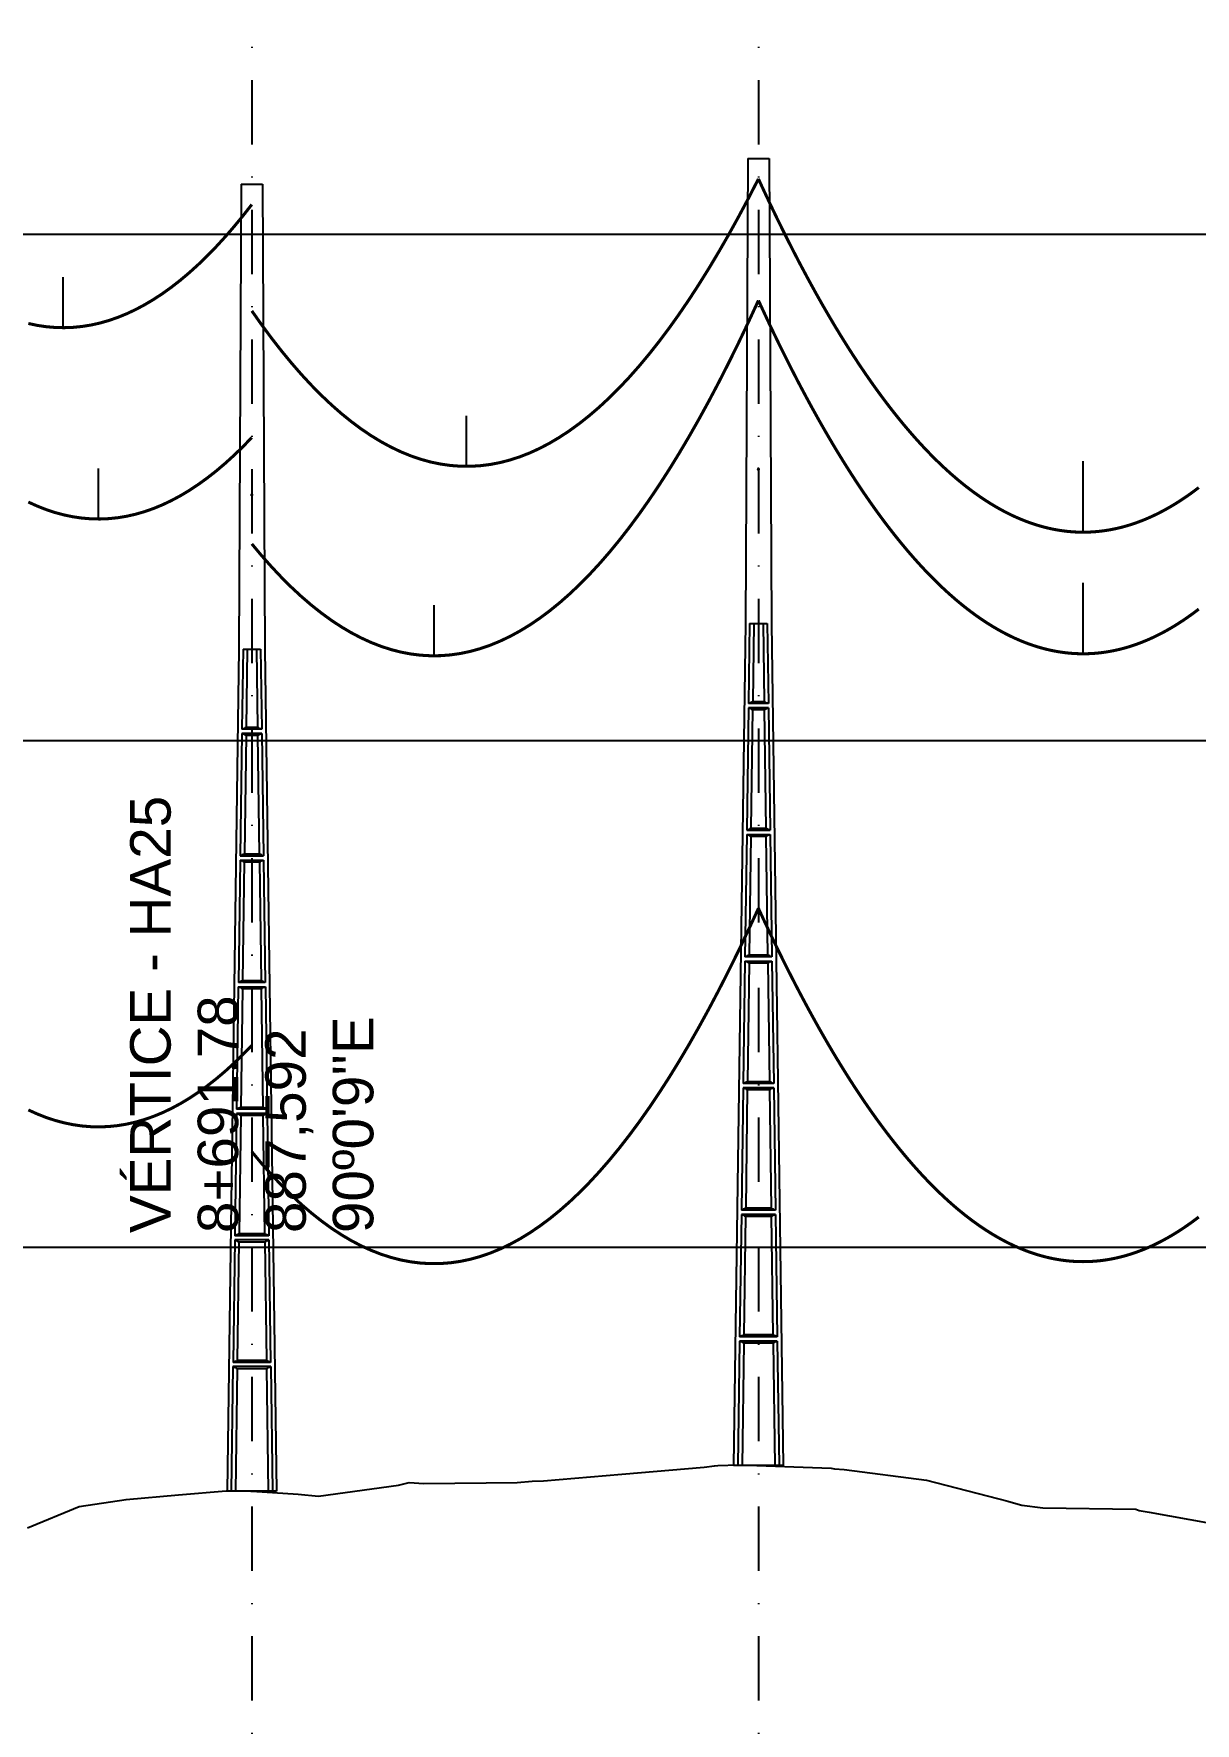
# Model space of a CAD drawing. Header units: metres. Extents: x -121 to 9872, y 3505 to 10721.
# Drawn here: x 8720.2 to 8834.9, y 8853 to 9019.8 of the extents above; entities that cross this region are included whole.
import ezdxf

# ---------------------------------------------------------------- set-up
doc = ezdxf.new("R2010")
doc.units = ezdxf.units.M
doc.header["$PDMODE"] = 2
doc.linetypes.add('DASHDOT', pattern=[25.4, 12.7, -6.35, 0, -6.35])
for name, color, linetype in [('CON-EOL- CA MAGNOLIA', 210, 'Continuous'), ('CON-EOL- PROJEÇÃO', 22, 'Continuous'), ('cotas', 7, 'Continuous'), ('Grade', 9, 'Continuous'), ('Ind.Rot', 8, 'DASHDOT'), ('Modelo_CotaTerreno_Perfil', 7, 'Continuous'), ('Perfil - Texto Geral', 7, 'Continuous'), ('POSTE DT', 7, 'Continuous')]:
    doc.layers.add(name, color=color, linetype=linetype)
doc.styles.add('Arial', font='arial.ttf')
doc.styles.get("Standard").update_dxf_attribs({"font": 'arial.ttf'})
doc.dimstyles.new('ISO-25', dxfattribs={"dimtxt": 2.5, "dimasz": 2.5, "dimexe": 1.25, "dimexo": 0.625, "dimtad": 1, "dimzin": 1, "dimtxsty": 'Standard', "dimcen": 2.5, "dimaunit": 1, "dimadec": 3, "dimazin": 3, "dimtfac": 1, "dimtmove": 0, "dimatfit": 3, "dimfxlon": 1, "dimarcsym": 0})

# ---------------------------------------------------------------- blocks, each defined once
blk = doc.blocks.new('*U10')
at = {"layer": 'POSTE DT', "extrusion": (0, 1, 0)}
for p, q in [((-3.31, 406.59), (-4.05, 262)), ((-3.31, 406.59), (3.31, 406.59)), ((3.31, 406.59), (4.06, 262)), ((-4.05, 262), (-7.72, 0)), ((-4.05, 262), (-4.05, 262)), ((-2.73, 262), (-3.08, 237.05)), ((-2.73, 262), (2.75, 262)), ((-1.42, 262), (-1.77, 237.57)), ((1.43, 262), (1.77, 237.57)), ((2.75, 262), (3.1, 237.05)), ((4.06, 262), (7.72, 0)), ((3.1, 237.05), (-3.08, 237.05)), ((-3.1, 235.74), (-3.63, 197.65)), ((3.11, 235.73), (-3.1, 235.74)), ((-1.8, 235.21), (-2.32, 198.19)), ((1.8, 235.21), (2.32, 198.19)), ((3.11, 235.73), (3.65, 197.65)), ((-3.65, 196.34), (-4.19, 158.25)), ((-2.35, 195.8), (-2.87, 158.8)), ((2.35, 195.8), (2.87, 158.8)), ((3.66, 196.34), (4.2, 158.25)), ((-4.21, 156.94), (-4.74, 118.85)), ((-2.9, 156.39), (-3.42, 119.41)), ((2.91, 156.39), (3.42, 119.41)), ((4.21, 156.94), (4.75, 118.85)), ((-4.76, 117.54), (-5.29, 79.45)), ((4.77, 117.54), (-4.76, 117.54)), ((4.75, 118.85), (-4.74, 118.85)), ((-3.46, 116.98), (-3.97, 80.02)), ((3.46, 116.98), (3.98, 80.02)), ((4.77, 117.54), (5.3, 79.45)), ((5.3, 79.45), (-5.29, 79.45)), ((-5.31, 78.14), (-5.85, 40.06)), ((5.32, 78.14), (-5.31, 78.14)), ((-4.01, 77.57), (-4.53, 40.63)), ((4.01, 77.57), (4.53, 40.63)), ((5.32, 78.14), (5.85, 40.06)), ((-5.86, 38.74), (-6.41, 0)), ((5.87, 38.74), (-5.86, 38.74)), ((5.85, 40.06), (-5.85, 40.06)), ((-4.56, 38.17), (-5.1, 0)), ((4.56, 38.17), (5.1, 0)), ((5.87, 38.74), (6.41, 0)), ((-6.41, 0), (-7.72, 0)), ((-5.1, 0), (-6.41, 0)), ((5.1, 0), (-5.1, 0)), ((6.41, 0), (5.1, 0)), ((7.72, 0), (6.41, 0))]:
    blk.add_line(p, q, dxfattribs=at)
at = {"layer": 'POSTE DT', "ltscale": 3}
for points in [[(-3.65, 196.34), (3.66, 196.34)], [(-3.63, 197.65), (3.65, 197.65)], [(4.2, 158.25), (-4.19, 158.25)], [(-4.21, 156.94), (4.21, 156.94)]]:
    blk.add_lwpolyline(points, dxfattribs=at)
at = {"layer": 'POSTE DT'}
for points, knots in [([(0.25, 309.94), (0.25, 309.93), (0.25, 309.93), (0.25, 309.92), (0.25, 309.91), (0.25, 309.9), (0.25, 309.89), (0.24, 309.85), (0.22, 309.82), (0.19, 309.77), (0.16, 309.74), (0.11, 309.71), (0.08, 309.7), (0.01, 309.68), (-0.02, 309.68), (-0.08, 309.7), (-0.11, 309.71), (-0.16, 309.74), (-0.18, 309.76), (-0.21, 309.8), (-0.22, 309.82), (-0.24, 309.85), (-0.24, 309.87), (-0.25, 309.89), (-0.25, 309.9), (-0.25, 309.92), (-0.25, 309.92), (-0.25, 309.93), (-0.25, 309.94), (-0.25, 309.95), (-0.25, 309.95), (-0.25, 309.96), (-0.25, 309.97), (-0.24, 310), (-0.23, 310.02), (-0.21, 310.07), (-0.2, 310.09), (-0.15, 310.14), (-0.13, 310.15), (-0.07, 310.18), (-0.03, 310.19), (0.03, 310.19), (0.06, 310.18), (0.12, 310.16), (0.14, 310.14), (0.18, 310.11), (0.2, 310.09), (0.21, 310.06), (0.22, 310.05), (0.23, 310.04), (0.24, 310.01), (0.24, 309.99), (0.25, 309.97), (0.25, 309.96), (0.25, 309.95), (0.25, 309.94), (0.25, 309.94), (0.25, 309.94), (0.25, 309.94)], [-54.728303, -54.728303, -54.728303, -54.728303, -54.309038, -54.309038, -53.647169, -53.647169, -52.532885, -52.532885, -48.86224, -48.86224, -45.282765, -45.282765, -41.52867, -41.52867, -37.867486, -37.867486, -34.454589, -34.454589, -31.301423, -31.301423, -28.48103, -28.48103, -26.961755, -26.961755, -25.7544, -25.7544, -25.136228, -25.136228, -24.64409, -24.64409, -24.094201, -24.094201, -23.191199, -23.191199, -20.494482, -20.494482, -17.342863, -17.342863, -13.645538, -13.645538, -9.835989, -9.835989, -6.296781, -6.296781, -3.005029, -3.005029, 0, 0, 0, 1.527594, 1.527594, 3.697216, 3.697216, 4.489727, 4.489727, 5.01438, 5.01438, 5.095313, 5.095313, 5.095313, 5.095313]), ([(-1.77, 237.57), (-1.99, 237.49), (-2.21, 237.4), (-2.64, 237.22), (-2.86, 237.14), (-3.08, 237.05)], [0, 0, 0, 0, 56.660495, 56.660495, 113.412826, 113.412826, 113.412826, 113.412826]), ([(1.77, 237.57), (1.18, 237.57), (0.59, 237.57), (-0.59, 237.57), (-1.18, 237.57), (-1.77, 237.57)], [0, 0, 0, 0, 67.306894, 67.306894, 134.614447, 134.614447, 134.614447, 134.614447]), ([(3.1, 237.05), (2.87, 237.14), (2.65, 237.23), (2.21, 237.4), (1.99, 237.49), (1.77, 237.57)], [0, 0, 0, 0, 56.738948, 56.738948, 113.38731, 113.38731, 113.38731, 113.38731]), ([(-3.1, 235.74), (-2.88, 235.65), (-2.67, 235.56), (-2.23, 235.39), (-2.02, 235.3), (-1.8, 235.21)], [0.055576, 0.055576, 0.055576, 0.055576, 56.767409, 56.767409, 113.50757, 113.50757, 113.50757, 113.50757]), ([(-1.8, 235.21), (-1.2, 235.21), (-0.6, 235.21), (0.6, 235.21), (1.2, 235.21), (1.8, 235.21)], [0, 0, 0, 0, 68.567797, 68.567797, 137.136247, 137.136247, 137.136247, 137.136247]), ([(1.8, 235.21), (2.02, 235.3), (2.24, 235.38), (2.68, 235.56), (2.89, 235.65), (3.11, 235.73)], [0, 0, 0, 0, 56.845349, 56.845349, 113.599799, 113.599799, 113.599799, 113.599799]), ([(-3.65, 196.34), (-3.43, 196.25), (-3.22, 196.16), (-2.78, 195.98), (-2.57, 195.89), (-2.35, 195.8)], [0.054307, 0.054307, 0.054307, 0.054307, 63.527131, 63.527131, 127.063246, 127.063246, 127.063246, 127.063246]), ([(-2.32, 198.19), (-2.54, 198.1), (-2.76, 198.01), (-3.2, 197.83), (-3.41, 197.74), (-3.63, 197.65)], [0, 0, 0, 0, 63.412073, 63.412073, 126.777421, 126.777421, 126.777421, 126.777421]), ([(-2.35, 195.8), (-1.57, 195.8), (-0.78, 195.8), (0.79, 195.8), (1.57, 195.8), (2.35, 195.8)], [0, 0, 0, 0, 89.585713, 89.585713, 179.17191, 179.17191, 179.17191, 179.17191]), ([(2.32, 198.19), (1.55, 198.19), (0.77, 198.19), (-0.77, 198.19), (-1.55, 198.19), (-2.32, 198.19)], [0, 0, 0, 0, 88.31008, 88.31008, 176.620652, 176.620652, 176.620652, 176.620652]), ([(3.65, 197.65), (3.43, 197.74), (3.2, 197.83), (2.76, 198.01), (2.54, 198.1), (2.32, 198.19)], [0, 0, 0, 0, 63.488119, 63.488119, 126.880939, 126.880939, 126.880939, 126.880939]), ([(2.35, 195.8), (2.57, 195.89), (2.79, 195.98), (3.23, 196.16), (3.45, 196.25), (3.66, 196.34)], [0, 0, 0, 0, 63.60246, 63.60246, 127.109696, 127.109696, 127.109696, 127.109696]), ([(-2.87, 158.8), (-3.09, 158.71), (-3.31, 158.62), (-3.75, 158.43), (-3.97, 158.34), (-4.19, 158.25)], [0, 0, 0, 0, 70.301707, 70.301707, 140.590947, 140.590947, 140.590947, 140.590947]), ([(2.87, 158.8), (1.92, 158.8), (0.96, 158.8), (-0.96, 158.8), (-1.91, 158.8), (-2.87, 158.8)], [0, 0, 0, 0, 109.314454, 109.314454, 218.629264, 218.629264, 218.629264, 218.629264]), ([(4.2, 158.25), (3.98, 158.34), (3.76, 158.44), (3.31, 158.62), (3.09, 158.71), (2.87, 158.8)], [0, 0, 0, 0, 70.379198, 70.379198, 140.659718, 140.659718, 140.659718, 140.659718]), ([(-4.21, 156.94), (-3.99, 156.85), (-3.77, 156.75), (-3.34, 156.57), (-3.12, 156.48), (-2.9, 156.39)], [0.053423, 0.053423, 0.053423, 0.053423, 70.429742, 70.429742, 140.90167, 140.90167, 140.90167, 140.90167]), ([(-2.9, 156.39), (-1.94, 156.39), (-0.97, 156.39), (0.97, 156.39), (1.94, 156.39), (2.91, 156.39)], [0, 0, 0, 0, 110.60219, 110.60219, 221.20473, 221.20473, 221.20473, 221.20473]), ([(2.91, 156.39), (3.12, 156.48), (3.34, 156.57), (3.78, 156.75), (4, 156.85), (4.21, 156.94)], [0, 0, 0, 0, 70.506649, 70.506649, 140.914701, 140.914701, 140.914701, 140.914701]), ([(-4.76, 117.54), (-4.54, 117.45), (-4.32, 117.35), (-3.89, 117.17), (-3.67, 117.07), (-3.46, 116.98)], [0.052784, 0.052784, 0.052784, 0.052784, 77.438432, 77.438432, 154.950301, 154.950301, 154.950301, 154.950301]), ([(-3.42, 119.41), (-3.64, 119.32), (-3.86, 119.23), (-4.3, 119.04), (-4.52, 118.95), (-4.74, 118.85)], [0, 0, 0, 0, 77.299547, 77.299547, 154.618634, 154.618634, 154.618634, 154.618634]), ([(-3.46, 116.98), (-2.3, 116.98), (-1.15, 116.98), (1.15, 116.98), (2.31, 116.98), (3.46, 116.98)], [0, 0, 0, 0, 131.617604, 131.617604, 263.235447, 263.235447, 263.235447, 263.235447]), ([(3.42, 119.41), (2.28, 119.41), (1.14, 119.41), (-1.14, 119.41), (-2.28, 119.41), (-3.42, 119.41)], [0, 0, 0, 0, 130.319901, 130.319901, 260.640046, 260.640046, 260.640046, 260.640046]), ([(4.75, 118.85), (4.53, 118.95), (4.31, 119.04), (3.87, 119.23), (3.64, 119.32), (3.42, 119.41)], [0, 0, 0, 0, 77.381597, 77.381597, 154.66183, 154.66183, 154.66183, 154.66183]), ([(3.46, 116.98), (3.68, 117.07), (3.89, 117.17), (4.33, 117.35), (4.55, 117.45), (4.77, 117.54)], [0, 0, 0, 0, 77.520013, 77.520013, 154.938747, 154.938747, 154.938747, 154.938747]), ([(-3.97, 80.02), (-4.19, 79.93), (-4.41, 79.83), (-4.85, 79.64), (-5.07, 79.55), (-5.29, 79.45)], [0, 0, 0, 0, 84.379671, 84.379671, 168.809376, 168.809376, 168.809376, 168.809376]), ([(3.98, 80.02), (2.65, 80.02), (1.33, 80.02), (-1.32, 80.02), (-2.65, 80.02), (-3.97, 80.02)], [0, 0, 0, 0, 151.326157, 151.326157, 302.652465, 302.652465, 302.652465, 302.652465]), ([(5.3, 79.45), (5.08, 79.55), (4.86, 79.64), (4.42, 79.83), (4.2, 79.93), (3.98, 80.02)], [0, 0, 0, 0, 84.46863, 84.46863, 168.833721, 168.833721, 168.833721, 168.833721]), ([(-5.31, 78.14), (-5.09, 78.05), (-4.88, 77.95), (-4.44, 77.76), (-4.23, 77.67), (-4.01, 77.57)], [0.052308, 0.052308, 0.052308, 0.052308, 84.527725, 84.527725, 169.158824, 169.158824, 169.158824, 169.158824]), ([(-4.01, 77.57), (-2.67, 77.57), (-1.34, 77.57), (1.34, 77.57), (2.67, 77.57), (4.01, 77.57)], [0, 0, 0, 0, 152.632212, 152.632212, 305.264569, 305.264569, 305.264569, 305.264569]), ([(4.01, 77.57), (4.23, 77.67), (4.45, 77.76), (4.88, 77.95), (5.1, 78.05), (5.32, 78.14)], [0, 0, 0, 0, 84.616316, 84.616316, 169.129178, 169.129178, 169.129178, 169.129178]), ([(-5.86, 38.74), (-5.65, 38.65), (-5.43, 38.55), (-5, 38.36), (-4.78, 38.26), (-4.56, 38.17)], [0.026524, 0.026524, 0.026524, 0.026524, 91.679563, 91.679563, 183.466041, 183.466041, 183.466041, 183.466041]), ([(-4.53, 40.63), (-4.75, 40.53), (-4.97, 40.44), (-5.41, 40.25), (-5.63, 40.15), (-5.85, 40.06)], [0, 0, 0, 0, 91.523648, 91.523648, 183.126775, 183.126775, 183.126775, 183.126775]), ([(-4.56, 38.17), (-3.04, 38.17), (-1.52, 38.17), (1.52, 38.17), (3.04, 38.17), (4.56, 38.17)], [0, 0, 0, 0, 173.646192, 173.646192, 347.292451, 347.292451, 347.292451, 347.292451]), ([(4.53, 40.63), (3.02, 40.63), (1.51, 40.63), (-1.51, 40.63), (-3.02, 40.63), (-4.53, 40.63)], [0, 0, 0, 0, 172.33304, 172.33304, 344.666151, 344.666151, 344.666151, 344.666151]), ([(5.85, 40.06), (5.63, 40.15), (5.41, 40.25), (4.97, 40.44), (4.75, 40.53), (4.53, 40.63)], [0, 0, 0, 0, 91.621326, 91.621326, 183.137324, 183.137324, 183.137324, 183.137324]), ([(4.56, 38.17), (4.78, 38.26), (5, 38.36), (5.43, 38.55), (5.65, 38.65), (5.87, 38.74)], [0, 0, 0, 0, 91.776928, 91.776928, 183.448614, 183.448614, 183.448614, 183.448614])]:
    blk.add_open_spline(points, degree=3, knots=knots, dxfattribs=at)
blk = doc.blocks.new('*D150')
at = {"layer": 'cotas', "color": 0, "lineweight": -2, "transparency": 16777216}
for p, q in [((8696.77, 9027.56), (8696.77, 9029.81)), ((8741.77, 9027.56), (8741.77, 9029.81)), ((8699.27, 9028.56), (8739.27, 9028.56))]:
    blk.add_line(p, q, dxfattribs=at)
at = {"layer": 'cotas', "color": 0, "transparency": 16777216}
for points in [[(8699.27, 9028.98), (8699.27, 9028.15), (8696.77, 9028.56)], [(8739.27, 9028.98), (8739.27, 9028.15), (8741.77, 9028.56)]]:
    blk.add_solid(points, dxfattribs=at)
at = {"layer": 'Defpoints', "color": 0, "transparency": 16777216}
for p in [(8741.77, 9028.56), (8696.77, 9017.22), (8741.77, 9004.92)]:
    blk.add_point(p, dxfattribs=at)
at = {"layer": 'cotas', "color": 0, "transparency": 16777216, "insert": (8719.27, 9030.46), "char_height": 2.5, "attachment_point": 5}
blk.add_mtext('45.00', dxfattribs=at)
blk = doc.blocks.new('*D151')
at = {"layer": 'cotas', "color": 0, "lineweight": -2, "transparency": 16777216}
for p, q in [((8741.77, 9026.06), (8741.77, 9029.81)), ((8791.77, 9026.06), (8791.77, 9029.81)), ((8744.27, 9028.56), (8789.27, 9028.56))]:
    blk.add_line(p, q, dxfattribs=at)
at = {"layer": 'cotas', "color": 0, "transparency": 16777216}
for points in [[(8744.27, 9028.98), (8744.27, 9028.15), (8741.77, 9028.56)], [(8789.27, 9028.98), (8789.27, 9028.15), (8791.77, 9028.56)]]:
    blk.add_solid(points, dxfattribs=at)
at = {"layer": 'Defpoints', "color": 0, "transparency": 16777216}
for p in [(8791.77, 9028.56), (8791.77, 9007.45), (8741.77, 9004.92)]:
    blk.add_point(p, dxfattribs=at)
at = {"layer": 'cotas', "color": 0, "transparency": 16777216, "insert": (8766.77, 9030.46), "char_height": 2.5, "attachment_point": 5}
blk.add_mtext('50.00', dxfattribs=at)
blk = doc.blocks.new('*D152')
at = {"layer": 'cotas', "color": 0, "lineweight": -2, "transparency": 16777216}
for p, q in [((8791.77, 9026.06), (8791.77, 9029.81)), ((8847.77, 9026.06), (8847.77, 9029.81)), ((8794.27, 9028.56), (8845.27, 9028.56))]:
    blk.add_line(p, q, dxfattribs=at)
at = {"layer": 'cotas', "color": 0, "transparency": 16777216}
for points in [[(8794.27, 9028.98), (8794.27, 9028.15), (8791.77, 9028.56)], [(8845.27, 9028.98), (8845.27, 9028.15), (8847.77, 9028.56)]]:
    blk.add_solid(points, dxfattribs=at)
at = {"layer": 'Defpoints', "color": 0, "transparency": 16777216}
for p in [(8847.77, 9028.56), (8791.77, 9007.45), (8847.77, 8992.02)]:
    blk.add_point(p, dxfattribs=at)
at = {"layer": 'cotas', "color": 0, "transparency": 16777216, "insert": (8819.77, 9030.69), "char_height": 2.5, "attachment_point": 5}
blk.add_mtext('56,00', dxfattribs=at)

msp = doc.modelspace()

# ---------------------------------------------------------------- linework, layer by layer
at = {"layer": 'CON-EOL- CA MAGNOLIA'}
for p, q in [((8723.154, 8990.759), (8723.154, 8995.759)), ((8762.969, 8977.073), (8762.969, 8982.073)), ((8726.625, 8971.875), (8726.625, 8976.875)), ((8823.823, 8970.574), (8823.823, 8977.574)), ((8823.823, 8958.574), (8823.823, 8965.574)), ((8823.823, 8958.574), (8823.823, 8965.574)), ((8759.761, 8958.373), (8759.761, 8963.373))]:
    msp.add_line(p, q, dxfattribs=at)
at = {"layer": 'CON-EOL- CA MAGNOLIA', "const_width": 0.3}
for points in [[(8791.775, 9005.45), (8790.795, 9003.545), (8789.814, 9001.708), (8788.834, 8999.936), (8787.853, 8998.232), (8786.873, 8996.594), (8785.892, 8995.022), (8784.912, 8993.516), (8783.931, 8992.077), (8782.951, 8990.704), (8781.97, 8989.398), (8780.99, 8988.157), (8780.009, 8986.982), (8779.029, 8985.874), (8778.048, 8984.831), (8777.068, 8983.854), (8776.087, 8982.943), (8775.107, 8982.098), (8774.126, 8981.319), (8773.146, 8980.605), (8772.165, 8979.957), (8771.185, 8979.375), (8770.204, 8978.858), (8769.224, 8978.407), (8768.243, 8978.022), (8767.263, 8977.702), (8766.282, 8977.448), (8765.302, 8977.259), (8764.321, 8977.136), (8763.341, 8977.078), (8762.36, 8977.086), (8761.38, 8977.16), (8760.399, 8977.299), (8759.419, 8977.503), (8758.438, 8977.773), (8757.458, 8978.109), (8756.477, 8978.51), (8755.497, 8978.977), (8754.516, 8979.51), (8753.536, 8980.108), (8752.555, 8980.772), (8751.575, 8981.502), (8750.594, 8982.297), (8749.614, 8983.158), (8748.633, 8984.085), (8747.653, 8985.078), (8746.672, 8986.136), (8745.692, 8987.261), (8744.711, 8988.452), (8743.731, 8989.708), (8742.75, 8991.031), (8741.77, 8992.42)], [(8791.775, 9005.45), (8792.054, 9004.844), (8792.332, 9004.243), (8792.611, 9003.648), (8792.889, 9003.058), (8793.168, 9002.473), (8793.447, 9001.894), (8793.725, 9001.32), (8794.004, 9000.752), (8794.282, 9000.189), (8794.561, 8999.631), (8794.84, 8999.078), (8795.118, 8998.531), (8795.397, 8997.99), (8795.675, 8997.453), (8795.954, 8996.922), (8796.233, 8996.397), (8796.511, 8995.876), (8796.79, 8995.361), (8797.069, 8994.852), (8797.347, 8994.347), (8797.626, 8993.848), (8797.904, 8993.354), (8798.183, 8992.866), (8798.462, 8992.383), (8798.74, 8991.906), (8799.019, 8991.433), (8799.297, 8990.966), (8799.576, 8990.504), (8799.855, 8990.048), (8800.133, 8989.597), (8800.412, 8989.151), (8800.69, 8988.711), (8800.969, 8988.276), (8801.248, 8987.846), (8801.526, 8987.421), (8801.805, 8987.002), (8802.083, 8986.588), (8802.362, 8986.18), (8802.641, 8985.777), (8802.919, 8985.379), (8803.198, 8984.986), (8803.476, 8984.599), (8803.755, 8984.217), (8804.034, 8983.84), (8804.312, 8983.469), (8804.591, 8983.102), (8804.87, 8982.742), (8805.148, 8982.386), (8805.427, 8982.036), (8805.705, 8981.691), (8805.984, 8981.351), (8806.263, 8981.017), (8806.541, 8980.688), (8806.82, 8980.364), (8807.098, 8980.045), (8807.377, 8979.732), (8807.656, 8979.424), (8807.934, 8979.121), (8808.213, 8978.824), (8808.491, 8978.532), (8808.77, 8978.245), (8809.049, 8977.963), (8809.327, 8977.687), (8809.606, 8977.416), (8809.884, 8977.15), (8810.163, 8976.89), (8810.442, 8976.635), (8810.72, 8976.385), (8810.999, 8976.14), (8811.277, 8975.901), (8811.556, 8975.667), (8811.835, 8975.438), (8812.113, 8975.214), (8812.392, 8974.996), (8812.671, 8974.783), (8812.949, 8974.575), (8813.228, 8974.373), (8813.506, 8974.175), (8813.785, 8973.984), (8814.064, 8973.797), (8814.342, 8973.615), (8814.621, 8973.439), (8814.899, 8973.268), (8815.178, 8973.103), (8815.457, 8972.942), (8815.735, 8972.787), (8816.014, 8972.637), (8816.292, 8972.493), (8816.571, 8972.353), (8816.85, 8972.219), (8817.128, 8972.09), (8817.407, 8971.967), (8817.685, 8971.848), (8817.964, 8971.735), (8818.243, 8971.627), (8818.521, 8971.525), (8818.8, 8971.427), (8819.078, 8971.335), (8819.357, 8971.249), (8819.636, 8971.167), (8819.914, 8971.091), (8820.193, 8971.02), (8820.472, 8970.954), (8820.75, 8970.893), (8821.029, 8970.838), (8821.307, 8970.788), (8821.586, 8970.743), (8821.865, 8970.704), (8822.143, 8970.669), (8822.422, 8970.64), (8822.7, 8970.617), (8822.979, 8970.598), (8823.258, 8970.585), (8823.536, 8970.577), (8823.815, 8970.574), (8824.093, 8970.576), (8824.372, 8970.584), (8824.651, 8970.597), (8824.929, 8970.615), (8825.208, 8970.639), (8825.486, 8970.667), (8825.765, 8970.701), (8826.044, 8970.741), (8826.322, 8970.785), (8826.601, 8970.835), (8826.879, 8970.89), (8827.158, 8970.95), (8827.437, 8971.015), (8827.715, 8971.086), (8827.994, 8971.162), (8828.273, 8971.243), (8828.551, 8971.33), (8828.83, 8971.422), (8829.108, 8971.519), (8829.387, 8971.621), (8829.666, 8971.728), (8829.944, 8971.841), (8830.223, 8971.959), (8830.501, 8972.083), (8830.78, 8972.211), (8831.059, 8972.345), (8831.337, 8972.484), (8831.616, 8972.628), (8831.894, 8972.778), (8832.173, 8972.933), (8832.452, 8973.093), (8832.73, 8973.258), (8833.009, 8973.428), (8833.287, 8973.604), (8833.566, 8973.785), (8833.845, 8973.972), (8834.123, 8974.164), (8834.402, 8974.36), (8834.68, 8974.563), (8834.959, 8974.77), (8835.238, 8974.983)], [(8741.77, 9002.92), (8740.888, 9001.793), (8740.005, 9000.721), (8739.123, 8999.704), (8738.241, 8998.742), (8737.358, 8997.835), (8736.476, 8996.982), (8735.594, 8996.185), (8734.711, 8995.442), (8733.829, 8994.754), (8732.947, 8994.12), (8732.065, 8993.542), (8731.182, 8993.018), (8730.3, 8992.548), (8729.418, 8992.134), (8728.535, 8991.773), (8727.653, 8991.468), (8726.771, 8991.217), (8725.888, 8991.021), (8725.006, 8990.879), (8724.124, 8990.792), (8723.241, 8990.759), (8722.359, 8990.781), (8721.477, 8990.857), (8720.594, 8990.988), (8719.712, 8991.174)], [(8791.775, 8993.45), (8790.795, 8991.326), (8789.814, 8989.27), (8788.834, 8987.28), (8787.853, 8985.357), (8786.873, 8983.501), (8785.892, 8981.712), (8784.912, 8979.989), (8783.931, 8978.333), (8782.951, 8976.743), (8781.97, 8975.22), (8780.99, 8973.763), (8780.009, 8972.372), (8779.029, 8971.047), (8778.048, 8969.788), (8777.068, 8968.595), (8776.087, 8967.469), (8775.107, 8966.408), (8774.126, 8965.413), (8773.146, 8964.485), (8772.165, 8963.621), (8771.185, 8962.824), (8770.204, 8962.093), (8769.224, 8961.427), (8768.243, 8960.826), (8767.263, 8960.292), (8766.282, 8959.823), (8765.302, 8959.42), (8764.321, 8959.082), (8763.341, 8958.81), (8762.36, 8958.603), (8761.38, 8958.462), (8760.399, 8958.387), (8759.419, 8958.377), (8758.438, 8958.433), (8757.458, 8958.554), (8756.477, 8958.74), (8755.497, 8958.993), (8754.516, 8959.311), (8753.536, 8959.694), (8752.555, 8960.143), (8751.575, 8960.658), (8750.594, 8961.238), (8749.614, 8961.884), (8748.633, 8962.596), (8747.653, 8963.373), (8746.672, 8964.216), (8745.692, 8965.125), (8744.711, 8966.1), (8743.731, 8967.141), (8742.75, 8968.247), (8741.77, 8969.42)], [(8791.775, 8993.45), (8792.054, 8992.844), (8792.332, 8992.243), (8792.611, 8991.648), (8792.889, 8991.058), (8793.168, 8990.473), (8793.447, 8989.894), (8793.725, 8989.32), (8794.004, 8988.752), (8794.282, 8988.189), (8794.561, 8987.631), (8794.84, 8987.078), (8795.118, 8986.531), (8795.397, 8985.99), (8795.675, 8985.453), (8795.954, 8984.922), (8796.233, 8984.397), (8796.511, 8983.876), (8796.79, 8983.361), (8797.069, 8982.851), (8797.347, 8982.347), (8797.626, 8981.848), (8797.904, 8981.354), (8798.183, 8980.866), (8798.462, 8980.383), (8798.74, 8979.905), (8799.019, 8979.433), (8799.297, 8978.966), (8799.576, 8978.504), (8799.855, 8978.048), (8800.133, 8977.597), (8800.412, 8977.151), (8800.69, 8976.711), (8800.969, 8976.276), (8801.248, 8975.846), (8801.526, 8975.421), (8801.805, 8975.002), (8802.083, 8974.588), (8802.362, 8974.18), (8802.641, 8973.777), (8802.919, 8973.379), (8803.198, 8972.986), (8803.476, 8972.599), (8803.755, 8972.217), (8804.034, 8971.84), (8804.312, 8971.468), (8804.591, 8971.102), (8804.87, 8970.742), (8805.148, 8970.386), (8805.427, 8970.036), (8805.705, 8969.691), (8805.984, 8969.351), (8806.263, 8969.017), (8806.541, 8968.688), (8806.82, 8968.364), (8807.098, 8968.045), (8807.377, 8967.732), (8807.656, 8967.424), (8807.934, 8967.121), (8808.213, 8966.824), (8808.491, 8966.532), (8808.77, 8966.245), (8809.049, 8965.963), (8809.327, 8965.687), (8809.606, 8965.416), (8809.884, 8965.15), (8810.163, 8964.89), (8810.442, 8964.635), (8810.72, 8964.385), (8810.999, 8964.14), (8811.277, 8963.901), (8811.556, 8963.667), (8811.835, 8963.438), (8812.113, 8963.214), (8812.392, 8962.996), (8812.671, 8962.783), (8812.949, 8962.575), (8813.228, 8962.373), (8813.506, 8962.176), (8813.785, 8961.984), (8814.064, 8961.797), (8814.342, 8961.615), (8814.621, 8961.439), (8814.899, 8961.268), (8815.178, 8961.103), (8815.457, 8960.942), (8815.735, 8960.787), (8816.014, 8960.637), (8816.292, 8960.493), (8816.571, 8960.353), (8816.85, 8960.219), (8817.128, 8960.09), (8817.407, 8959.967), (8817.685, 8959.848), (8817.964, 8959.735), (8818.243, 8959.627), (8818.521, 8959.525), (8818.8, 8959.427), (8819.078, 8959.335), (8819.357, 8959.249), (8819.636, 8959.167), (8819.914, 8959.091), (8820.193, 8959.02), (8820.472, 8958.954), (8820.75, 8958.893), (8821.029, 8958.838), (8821.307, 8958.788), (8821.586, 8958.743), (8821.865, 8958.704), (8822.143, 8958.669), (8822.422, 8958.64), (8822.7, 8958.617), (8822.979, 8958.598), (8823.258, 8958.585), (8823.536, 8958.577), (8823.815, 8958.574), (8824.093, 8958.576), (8824.372, 8958.584), (8824.651, 8958.597), (8824.929, 8958.615), (8825.208, 8958.639), (8825.486, 8958.667), (8825.765, 8958.701), (8826.044, 8958.741), (8826.322, 8958.785), (8826.601, 8958.835), (8826.879, 8958.89), (8827.158, 8958.95), (8827.437, 8959.015), (8827.715, 8959.086), (8827.994, 8959.162), (8828.273, 8959.243), (8828.551, 8959.33), (8828.83, 8959.422), (8829.108, 8959.519), (8829.387, 8959.621), (8829.666, 8959.728), (8829.944, 8959.841), (8830.223, 8959.959), (8830.501, 8960.082), (8830.78, 8960.211), (8831.059, 8960.345), (8831.337, 8960.484), (8831.616, 8960.628), (8831.894, 8960.778), (8832.173, 8960.933), (8832.452, 8961.093), (8832.73, 8961.258), (8833.009, 8961.429), (8833.287, 8961.604), (8833.566, 8961.785), (8833.845, 8961.972), (8834.123, 8962.164), (8834.402, 8962.36), (8834.68, 8962.563), (8834.959, 8962.77), (8835.238, 8962.983)], [(8791.775, 8993.45), (8792.054, 8992.844), (8792.332, 8992.243), (8792.611, 8991.648), (8792.889, 8991.058), (8793.168, 8990.473), (8793.447, 8989.894), (8793.725, 8989.32), (8794.004, 8988.752), (8794.282, 8988.189), (8794.561, 8987.631), (8794.84, 8987.078), (8795.118, 8986.531), (8795.397, 8985.99), (8795.675, 8985.453), (8795.954, 8984.922), (8796.233, 8984.397), (8796.511, 8983.876), (8796.79, 8983.361), (8797.069, 8982.852), (8797.347, 8982.347), (8797.626, 8981.848), (8797.904, 8981.354), (8798.183, 8980.866), (8798.462, 8980.383), (8798.74, 8979.906), (8799.019, 8979.433), (8799.297, 8978.966), (8799.576, 8978.504), (8799.855, 8978.048), (8800.133, 8977.597), (8800.412, 8977.151), (8800.69, 8976.711), (8800.969, 8976.276), (8801.248, 8975.846), (8801.526, 8975.421), (8801.805, 8975.002), (8802.083, 8974.588), (8802.362, 8974.18), (8802.641, 8973.777), (8802.919, 8973.379), (8803.198, 8972.986), (8803.476, 8972.599), (8803.755, 8972.217), (8804.034, 8971.84), (8804.312, 8971.468), (8804.591, 8971.102), (8804.87, 8970.742), (8805.148, 8970.386), (8805.427, 8970.036), (8805.705, 8969.691), (8805.984, 8969.351), (8806.263, 8969.017), (8806.541, 8968.688), (8806.82, 8968.364), (8807.098, 8968.045), (8807.377, 8967.732), (8807.656, 8967.424), (8807.934, 8967.121), (8808.213, 8966.824), (8808.491, 8966.532), (8808.77, 8966.245), (8809.049, 8965.963), (8809.327, 8965.687), (8809.606, 8965.416), (8809.884, 8965.15), (8810.163, 8964.89), (8810.442, 8964.635), (8810.72, 8964.385), (8810.999, 8964.14), (8811.277, 8963.901), (8811.556, 8963.667), (8811.835, 8963.438), (8812.113, 8963.214), (8812.392, 8962.996), (8812.671, 8962.783), (8812.949, 8962.575), (8813.228, 8962.373), (8813.506, 8962.175), (8813.785, 8961.984), (8814.064, 8961.797), (8814.342, 8961.615), (8814.621, 8961.439), (8814.899, 8961.268), (8815.178, 8961.103), (8815.457, 8960.942), (8815.735, 8960.787), (8816.014, 8960.637), (8816.292, 8960.493), (8816.571, 8960.353), (8816.85, 8960.219), (8817.128, 8960.09), (8817.407, 8959.967), (8817.685, 8959.848), (8817.964, 8959.735), (8818.243, 8959.627), (8818.521, 8959.525), (8818.8, 8959.427), (8819.078, 8959.335), (8819.357, 8959.249), (8819.636, 8959.167), (8819.914, 8959.091), (8820.193, 8959.02), (8820.472, 8958.954), (8820.75, 8958.893), (8821.029, 8958.838), (8821.307, 8958.788), (8821.586, 8958.743), (8821.865, 8958.704), (8822.143, 8958.669), (8822.422, 8958.64), (8822.7, 8958.617), (8822.979, 8958.598), (8823.258, 8958.585), (8823.536, 8958.577), (8823.815, 8958.574), (8824.093, 8958.576), (8824.372, 8958.584), (8824.651, 8958.597), (8824.929, 8958.615), (8825.208, 8958.639), (8825.486, 8958.667), (8825.765, 8958.701), (8826.044, 8958.741), (8826.322, 8958.785), (8826.601, 8958.835), (8826.879, 8958.89), (8827.158, 8958.95), (8827.437, 8959.015), (8827.715, 8959.086), (8827.994, 8959.162), (8828.273, 8959.243), (8828.551, 8959.33), (8828.83, 8959.422), (8829.108, 8959.519), (8829.387, 8959.621), (8829.666, 8959.728), (8829.944, 8959.841), (8830.223, 8959.959), (8830.501, 8960.083), (8830.78, 8960.211), (8831.059, 8960.345), (8831.337, 8960.484), (8831.616, 8960.628), (8831.894, 8960.778), (8832.173, 8960.933), (8832.452, 8961.093), (8832.73, 8961.258), (8833.009, 8961.428), (8833.287, 8961.604), (8833.566, 8961.786), (8833.845, 8961.972), (8834.123, 8962.164), (8834.402, 8962.36), (8834.68, 8962.563), (8834.959, 8962.77), (8835.238, 8962.983)], [(8741.77, 8979.92), (8740.888, 8979.009), (8740.005, 8978.153), (8739.123, 8977.352), (8738.241, 8976.605), (8737.358, 8975.914), (8736.476, 8975.277), (8735.594, 8974.694), (8734.711, 8974.167), (8733.829, 8973.694), (8732.947, 8973.275), (8732.065, 8972.911), (8731.182, 8972.602), (8730.3, 8972.348), (8729.418, 8972.148), (8728.535, 8972.002), (8727.653, 8971.912), (8726.771, 8971.875), (8725.888, 8971.894), (8725.006, 8971.966), (8724.124, 8972.094), (8723.241, 8972.276), (8722.359, 8972.512), (8721.477, 8972.803), (8720.594, 8973.149), (8719.712, 8973.55)]]:
    msp.add_lwpolyline(points, dxfattribs=at)
at = {"layer": 'CON-EOL- PROJEÇÃO', "const_width": 0.3}
for points in [[(8791.775, 8933.45), (8790.795, 8931.326), (8789.814, 8929.27), (8788.834, 8927.28), (8787.853, 8925.357), (8786.873, 8923.501), (8785.892, 8921.712), (8784.912, 8919.989), (8783.931, 8918.333), (8782.951, 8916.743), (8781.97, 8915.22), (8780.99, 8913.763), (8780.009, 8912.372), (8779.029, 8911.047), (8778.048, 8909.788), (8777.068, 8908.595), (8776.087, 8907.469), (8775.107, 8906.408), (8774.126, 8905.413), (8773.146, 8904.485), (8772.165, 8903.621), (8771.185, 8902.824), (8770.204, 8902.093), (8769.224, 8901.427), (8768.243, 8900.826), (8767.263, 8900.292), (8766.282, 8899.823), (8765.302, 8899.42), (8764.321, 8899.082), (8763.341, 8898.81), (8762.36, 8898.603), (8761.38, 8898.462), (8760.399, 8898.387), (8759.419, 8898.377), (8758.438, 8898.433), (8757.458, 8898.554), (8756.477, 8898.74), (8755.497, 8898.993), (8754.516, 8899.311), (8753.536, 8899.694), (8752.555, 8900.143), (8751.575, 8900.658), (8750.594, 8901.238), (8749.614, 8901.884), (8748.633, 8902.596), (8747.653, 8903.373), (8746.672, 8904.216), (8745.692, 8905.125), (8744.711, 8906.1), (8743.731, 8907.141), (8742.75, 8908.247), (8741.77, 8909.42)], [(8791.775, 8933.45), (8792.054, 8932.844), (8792.332, 8932.243), (8792.611, 8931.648), (8792.889, 8931.058), (8793.168, 8930.473), (8793.447, 8929.894), (8793.725, 8929.32), (8794.004, 8928.752), (8794.282, 8928.189), (8794.561, 8927.631), (8794.84, 8927.078), (8795.118, 8926.531), (8795.397, 8925.99), (8795.675, 8925.453), (8795.954, 8924.922), (8796.233, 8924.397), (8796.511, 8923.876), (8796.79, 8923.361), (8797.069, 8922.852), (8797.347, 8922.347), (8797.626, 8921.848), (8797.904, 8921.354), (8798.183, 8920.866), (8798.462, 8920.383), (8798.74, 8919.906), (8799.019, 8919.433), (8799.297, 8918.966), (8799.576, 8918.504), (8799.855, 8918.048), (8800.133, 8917.597), (8800.412, 8917.151), (8800.69, 8916.711), (8800.969, 8916.276), (8801.248, 8915.846), (8801.526, 8915.421), (8801.805, 8915.002), (8802.083, 8914.588), (8802.362, 8914.18), (8802.641, 8913.777), (8802.919, 8913.379), (8803.198, 8912.986), (8803.476, 8912.599), (8803.755, 8912.217), (8804.034, 8911.84), (8804.312, 8911.469), (8804.591, 8911.102), (8804.87, 8910.742), (8805.148, 8910.386), (8805.427, 8910.036), (8805.705, 8909.691), (8805.984, 8909.351), (8806.263, 8909.017), (8806.541, 8908.688), (8806.82, 8908.364), (8807.098, 8908.045), (8807.377, 8907.732), (8807.656, 8907.424), (8807.934, 8907.121), (8808.213, 8906.824), (8808.491, 8906.532), (8808.77, 8906.245), (8809.049, 8905.963), (8809.327, 8905.687), (8809.606, 8905.416), (8809.884, 8905.15), (8810.163, 8904.89), (8810.442, 8904.635), (8810.72, 8904.385), (8810.999, 8904.14), (8811.277, 8903.901), (8811.556, 8903.667), (8811.835, 8903.438), (8812.113, 8903.214), (8812.392, 8902.996), (8812.671, 8902.783), (8812.949, 8902.575), (8813.228, 8902.373), (8813.506, 8902.175), (8813.785, 8901.984), (8814.064, 8901.797), (8814.342, 8901.615), (8814.621, 8901.439), (8814.899, 8901.268), (8815.178, 8901.103), (8815.457, 8900.942), (8815.735, 8900.787), (8816.014, 8900.637), (8816.292, 8900.493), (8816.571, 8900.353), (8816.85, 8900.219), (8817.128, 8900.09), (8817.407, 8899.967), (8817.685, 8899.848), (8817.964, 8899.735), (8818.243, 8899.627), (8818.521, 8899.525), (8818.8, 8899.427), (8819.078, 8899.335), (8819.357, 8899.249), (8819.636, 8899.167), (8819.914, 8899.091), (8820.193, 8899.02), (8820.472, 8898.954), (8820.75, 8898.893), (8821.029, 8898.838), (8821.307, 8898.788), (8821.586, 8898.743), (8821.865, 8898.704), (8822.143, 8898.669), (8822.422, 8898.64), (8822.7, 8898.617), (8822.979, 8898.598), (8823.258, 8898.585), (8823.536, 8898.577), (8823.815, 8898.574), (8824.093, 8898.576), (8824.372, 8898.584), (8824.651, 8898.597), (8824.929, 8898.615), (8825.208, 8898.639), (8825.486, 8898.667), (8825.765, 8898.701), (8826.044, 8898.741), (8826.322, 8898.785), (8826.601, 8898.835), (8826.879, 8898.89), (8827.158, 8898.95), (8827.437, 8899.015), (8827.715, 8899.086), (8827.994, 8899.162), (8828.273, 8899.243), (8828.551, 8899.33), (8828.83, 8899.422), (8829.108, 8899.519), (8829.387, 8899.621), (8829.666, 8899.728), (8829.944, 8899.841), (8830.223, 8899.959), (8830.501, 8900.083), (8830.78, 8900.211), (8831.059, 8900.345), (8831.337, 8900.484), (8831.616, 8900.628), (8831.894, 8900.778), (8832.173, 8900.933), (8832.452, 8901.093), (8832.73, 8901.258), (8833.009, 8901.428), (8833.287, 8901.604), (8833.566, 8901.785), (8833.845, 8901.972), (8834.123, 8902.164), (8834.402, 8902.36), (8834.68, 8902.563), (8834.959, 8902.77), (8835.238, 8902.983)], [(8741.77, 8919.92), (8740.888, 8919.009), (8740.005, 8918.153), (8739.123, 8917.352), (8738.241, 8916.605), (8737.358, 8915.914), (8736.476, 8915.277), (8735.594, 8914.694), (8734.711, 8914.167), (8733.829, 8913.694), (8732.947, 8913.275), (8732.065, 8912.911), (8731.182, 8912.602), (8730.3, 8912.348), (8729.418, 8912.148), (8728.535, 8912.002), (8727.653, 8911.912), (8726.771, 8911.875), (8725.888, 8911.894), (8725.006, 8911.966), (8724.124, 8912.094), (8723.241, 8912.276), (8722.359, 8912.512), (8721.477, 8912.803), (8720.594, 8913.149), (8719.712, 8913.55)]]:
    msp.add_lwpolyline(points, dxfattribs=at)
at = {"layer": 'Grade'}
for points in [[(0, 9000), (9859.453, 9000)], [(0, 8950), (9859.453, 8950)], [(0, 8900), (9859.453, 8900)]]:
    msp.add_lwpolyline(points, dxfattribs=at)
at = {"layer": 'Ind.Rot', "linetype": 'DASHDOT', "ltscale": 0.5}
for points in [[(8741.77, 10500), (8741.77, 8300)], [(8791.775, 10500), (8791.775, 8300)]]:
    msp.add_lwpolyline(points, dxfattribs=at)
at = {"layer": 'Modelo_CotaTerreno_Perfil', "linetype": 'Continuous', "lineweight": -3}
msp.add_lwpolyline([(8719.631, 8872.3), (8724.713, 8874.41), (8729.358, 8875.085), (8734.53, 8875.543), (8739.242, 8875.963), (8739.299, 8875.962), (8739.317, 8875.959), (8739.334, 8875.96), (8739.81, 8875.953), (8741.684, 8875.91), (8741.775, 8875.92), (8746.358, 8875.631), (8748.342, 8875.423), (8756.244, 8876.511), (8757.289, 8876.772), (8758.745, 8876.686), (8767.967, 8876.777), (8769.441, 8876.891), (8770.569, 8876.931), (8778.305, 8877.585), (8786.411, 8878.291), (8787.424, 8878.429), (8787.772, 8878.45), (8789.765, 8878.521), (8798.964, 8878.179), (8799.288, 8878.133), (8800.229, 8878.05), (8808.364, 8876.99), (8816.398, 8874.927), (8817.422, 8874.623), (8817.76, 8874.54), (8819.849, 8874.277), (8829.02, 8874.156), (8829.34, 8874.007), (8830.353, 8873.854), (8838.354, 8872.403)], dxfattribs=at)

# ---------------------------------------------------------------- block references
at = {"layer": 'POSTE DT', "xscale": 0.3172702451939489, "yscale": 0.3172702451939489, "zscale": 0.3172702451939489}
for p in [(8791.775, 8878.45), (8741.77, 8875.92)]:
    msp.add_blockref('*U10', p, dxfattribs=at)

# ---------------------------------------------------------------- texts
at = {"layer": 'Perfil - Texto Geral', "linetype": 'ByBlock', "insert": (8741.791, 8901.395), "char_height": 4, "width": 43.81409, "attachment_point": 4, "rotation": 90, "style": 'Arial'}
msp.add_mtext("VÉRTICE - HA25\\P8+691.78\\P887,592\\P90º0'9''E", dxfattribs=at)

# ---------------------------------------------------------------- dimensions: what is measured, and where the dimension line sits
at = {"layer": 'cotas'}
dim = msp.add_linear_dim(base=(8741.77, 9028.563), p1=(8696.772, 9017.22), p2=(8741.77, 9004.92), dimstyle='ISO-25', dxfattribs=at)
dim.commit()
dim.dimension.update_dxf_attribs({"geometry": '*D150', "text_midpoint": (8719.271, 9030.464)})
dim = msp.add_linear_dim(base=(8791.775, 9028.563), p1=(8741.77, 9004.92), p2=(8791.775, 9007.45), text='50.00', dimstyle='ISO-25', override={"dimtmove": 1}, dxfattribs=at)
dim.commit()
dim.dimension.update_dxf_attribs({"geometry": '*D151', "text_midpoint": (8766.772, 9030.464)})
dim = msp.add_linear_dim(base=(8847.775, 9028.563), p1=(8791.775, 9007.45), p2=(8847.775, 8992.02), dimstyle='ISO-25', override={"dimtmove": 1}, dxfattribs=at)
dim.commit()
dim.dimension.update_dxf_attribs({"geometry": '*D152', "text_midpoint": (8819.775, 9030.69)})

doc.saveas('drawing.dxf')
